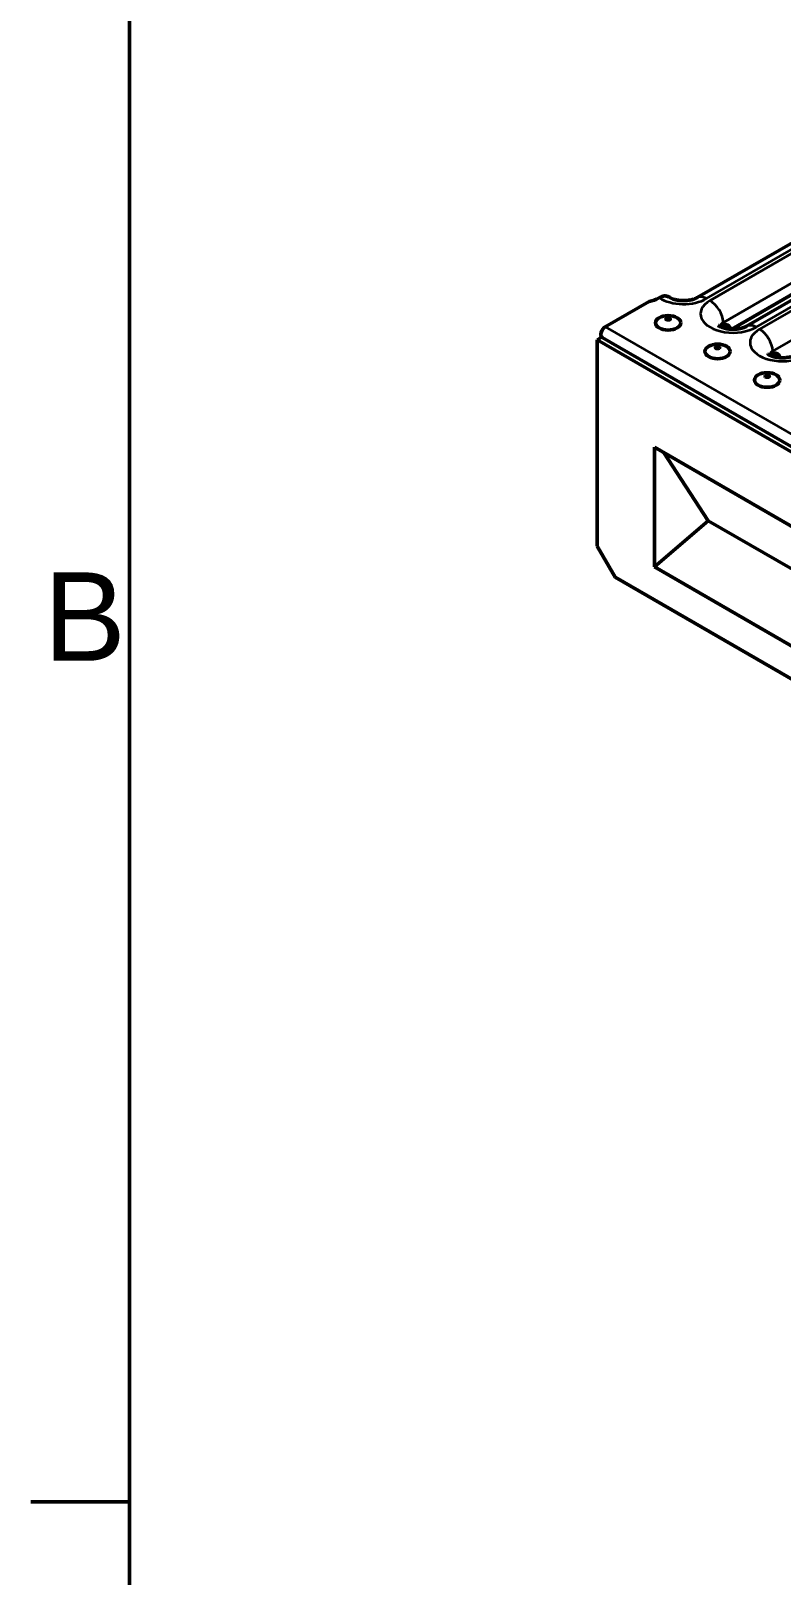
# Model space of a CAD drawing. Header units: millimetres. Extents: x 0 to 2181, y -65 to 1050.
# Drawn here: x 15.3 to 89.4, y 167.7 to 320.4 of the extents above; entities that cross this region are included whole.
import ezdxf

# ---------------------------------------------------------------- set-up
doc = ezdxf.new("R2010")
doc.units = ezdxf.units.MM
doc.header["$LTSCALE"] = 2.5
for name, color, linetype, lineweight in [('Rahmen_0', 7, 'Continuous', 50), ('Rahmen_2', 7, 'Continuous', 50), ('Sichtbar (ISO)', 7, 'Continuous', 50), ('Sichtbar schmal (ISO)', 7, 'Continuous', 35)]:
    doc.layers.add(name, color=color, linetype=linetype, lineweight=lineweight)
doc.styles.add('Aktuell-DINNach Layer', font='arial.ttf')

# ---------------------------------------------------------------- blocks, each defined once
blk = doc.blocks.new('Ränder Standardrahmen')
at = {"layer": 'Rahmen_0'}
blk.add_line((10, 70), (6.1, 70), dxfattribs=at)
at = {"layer": 'Rahmen_0', "flags": 128}
blk.add_lwpolyline([(10, 10), (10, 410), (584, 410), (584, 10), (10, 10)], dxfattribs=at)
at = {"layer": 'Rahmen_2', "insert": (6.594, 103.25), "char_height": 3.5, "attachment_point": 7, "style": 'Aktuell-DINNach Layer'}
blk.add_mtext('B', dxfattribs=at)

msp = doc.modelspace()

# ---------------------------------------------------------------- linework, layer by layer
at = {"layer": 'Sichtbar (ISO)'}
for p, q in [((107.464, 309.231), (81.124, 294.023)), ((109.529, 305.323), (84.557, 290.905)), ((112.36, 306.404), (86.021, 291.196)), ((76.374, 293.642), (72.043, 291.141)), ((77.374, 294.015), (77.321, 293.985)), ((71.69, 290.121), (71.248, 289.865)), ((71.731, 290.09), (424.93, 86.17)), ((84.256, 290.928), (83.985, 291.085)), ((71.248, 269.453), (71.248, 289.865)), ((71.248, 289.865), (424.801, 85.741)), ((89.153, 288.101), (88.881, 288.258)), ((76.904, 279.251), (112.613, 258.634)), ((76.904, 267.412), (76.904, 279.251)), ((77.801, 278.733), (82.219, 271.978)), ((82.219, 271.978), (76.904, 267.412)), ((82.219, 271.978), (112.613, 254.43)), ((73.015, 266.391), (71.248, 269.453)), ((112.613, 246.795), (76.904, 267.412)), ((73.015, 266.391), (128.17, 234.548))]:
    msp.add_line(p, q, dxfattribs=at)
for centre, major_axis, ratio, start_param, end_param in [((75.554, 295.005), (-2.5, 0), 0.5773503, 1.9051677, 2.3561945), ((72.043, 290.631), (-0.312, -0.541), 0.5773503, 3.9269908, 6.2831853), ((83.719, 290.422), (-0.427, -0.906), 0.6252357, 2.4041357, 3.7497182), ((83.278, 290.677), (0.427, 0.906), 0.6252357, 5.4458424, 5.813139), ((88.616, 287.595), (-0.427, -0.906), 0.6252357, 2.4041357, 3.7497182), ((88.174, 287.85), (0.427, 0.906), 0.6252357, 5.4458424, 5.813139)]:
    msp.add_ellipse(centre, major_axis=major_axis, ratio=ratio, start_param=start_param, end_param=end_param, dxfattribs=at)
for centre in [(78.257, 291.534), (83.154, 288.707), (88.05, 285.88)]:
    msp.add_ellipse(centre, major_axis=(1.25, 0), ratio=0.5773503, dxfattribs=at)
for points, knots in [([(78.37, 294.073), (78.352, 294.086), (78.334, 294.098), (78.257, 294.142), (78.187, 294.169), (78.038, 294.197), (77.959, 294.199), (77.807, 294.184), (77.721, 294.166), (77.545, 294.105), (77.456, 294.062), (77.374, 294.015)], [1.36723959, 1.36723959, 1.36723959, 1.36723959, 1.38951635, 1.38951635, 1.45921544, 1.45921544, 1.52891452, 1.52891452, 1.59853731, 1.59853731, 1.66816011, 1.66816011, 1.66816011, 1.66816011]), ([(81.124, 294.023), (81.069, 293.992), (80.996, 293.956), (80.814, 293.885), (80.703, 293.849), (80.446, 293.788), (80.299, 293.763), (79.985, 293.732), (79.818, 293.727), (79.486, 293.739), (79.322, 293.756), (79.022, 293.809), (78.885, 293.844), (78.659, 293.92), (78.566, 293.96), (78.441, 294.026), (78.399, 294.053), (78.37, 294.073)], [0, 0, 0, 0, 0.1890457, 0.1890457, 0.3937776, 0.3937776, 0.6151701, 0.6151701, 0.8479188, 0.8479188, 1.0830143, 1.0830143, 1.3102517, 1.3102517, 1.5212346, 1.5212346, 1.6813396, 1.6813396, 1.6813396, 1.6813396]), ([(86.021, 291.196), (85.966, 291.165), (85.893, 291.129), (85.711, 291.058), (85.599, 291.022), (85.343, 290.961), (85.196, 290.936), (84.882, 290.905), (84.714, 290.9), (84.383, 290.912), (84.218, 290.929), (83.919, 290.982), (83.782, 291.017), (83.556, 291.093), (83.463, 291.133), (83.326, 291.205), (83.279, 291.236), (83.23, 291.274), (83.22, 291.284), (83.22, 291.284)], [0, 0, 0, 0, 0.1890457, 0.1890457, 0.3937776, 0.3937776, 0.6151701, 0.6151701, 0.8479188, 0.8479188, 1.0830143, 1.0830143, 1.3102517, 1.3102517, 1.5212346, 1.5212346, 1.7139425, 1.7139425, 1.8614346, 1.8614346, 1.8614346, 1.8614346]), ([(83.515, 291.113), (83.53, 291.138), (83.547, 291.162), (83.6, 291.224), (83.639, 291.258), (83.692, 291.291), (83.702, 291.297), (83.717, 291.305), (83.723, 291.308), (83.731, 291.312), (83.734, 291.313), (83.74, 291.316), (83.743, 291.317), (83.746, 291.318)], [0.007864404, 0.007864404, 0.007864404, 0.007864404, 0.029389751, 0.029389751, 0.068905962, 0.068905962, 0.077693724, 0.077693724, 0.082516728, 0.082516728, 0.085093648, 0.085093648, 0.087568489, 0.087568489, 0.087568489, 0.087568489]), ([(90.917, 288.369), (90.863, 288.338), (90.79, 288.302), (90.608, 288.231), (90.496, 288.195), (90.239, 288.134), (90.092, 288.109), (89.779, 288.078), (89.611, 288.073), (89.279, 288.085), (89.115, 288.102), (88.815, 288.155), (88.679, 288.19), (88.452, 288.266), (88.359, 288.306), (88.223, 288.378), (88.176, 288.409), (88.127, 288.447), (88.117, 288.457), (88.117, 288.457)], [0, 0, 0, 0, 0.1890457, 0.1890457, 0.3937776, 0.3937776, 0.6151701, 0.6151701, 0.8479188, 0.8479188, 1.0830143, 1.0830143, 1.3102517, 1.3102517, 1.5212346, 1.5212346, 1.7139425, 1.7139425, 1.8614346, 1.8614346, 1.8614346, 1.8614346]), ([(88.411, 288.286), (88.427, 288.311), (88.444, 288.335), (88.497, 288.397), (88.536, 288.431), (88.589, 288.464), (88.599, 288.47), (88.614, 288.478), (88.62, 288.481), (88.628, 288.485), (88.631, 288.486), (88.637, 288.489), (88.64, 288.49), (88.643, 288.491)], [0.007864404, 0.007864404, 0.007864404, 0.007864404, 0.029389751, 0.029389751, 0.068905962, 0.068905962, 0.077693724, 0.077693724, 0.082516728, 0.082516728, 0.085093648, 0.085093648, 0.087568489, 0.087568489, 0.087568489, 0.087568489])]:
    msp.add_open_spline(points, degree=3, knots=knots, dxfattribs=at)
at = {"layer": 'Sichtbar schmal (ISO)'}
for p, q in [((82.061, 293.931), (108.401, 309.138)), ((108.747, 308.938), (82.407, 293.731)), ((83.728, 291.571), (110.068, 306.778)), ((86.958, 291.103), (113.298, 306.311)), ((113.644, 306.111), (87.304, 290.903)), ((88.625, 288.744), (114.964, 303.951)), ((83.728, 291.571), (83.746, 291.318)), ((72.043, 291.141), (425.243, 87.221)), ((88.625, 288.744), (88.643, 288.491))]:
    msp.add_line(p, q, dxfattribs=at)
for centre, major_axis, start_param, end_param in [((79.786, 295.244), (3.218, 0), 3.8647928, 5.4977871), ((82.061, 292.4), (-0.937, 1.623), 5.4977871, 6.2831853), ((84.683, 292.417), (-3.218, 0), 5.4977871, 8.6393798), ((82.407, 292.2), (-0.937, 1.623), 4.0142573, 5.4977871), ((84.683, 291.02), (-1.35, 0), 5.4977871, 6.0688254), ((86.958, 289.573), (-0.937, 1.623), 5.4977871, 6.2831853), ((89.579, 289.59), (-3.218, 0), 5.4977871, 8.6393798), ((87.304, 289.373), (-0.937, 1.623), 4.0142573, 5.4977871), ((89.579, 288.193), (-1.35, 0), 5.4977871, 6.0688254)]:
    msp.add_ellipse(centre, major_axis=major_axis, ratio=0.5773503, start_param=start_param, end_param=end_param, dxfattribs=at)
for centre in [(78.257, 291.898), (83.154, 289.071), (88.05, 286.244)]:
    msp.add_ellipse(centre, major_axis=(-0.255, 0), ratio=0.5773503, dxfattribs=at)

# ---------------------------------------------------------------- block references
at = {"xscale": 2.5, "yscale": 2.5, "zscale": 2.5}
msp.add_blockref('Ränder Standardrahmen', (0, 0), dxfattribs=at)

doc.saveas('drawing.dxf')
